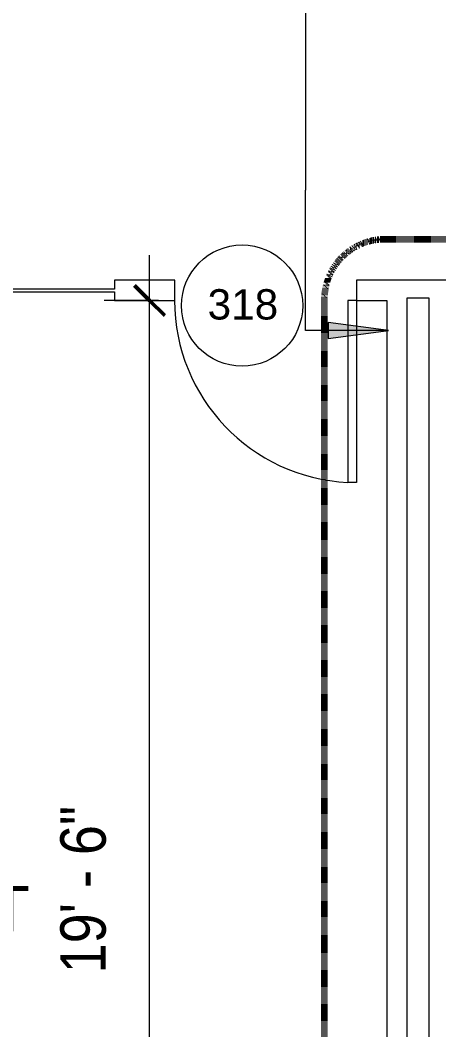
# Model space of a CAD drawing. Header units: inches. Extents: x 41 to 3077, y -701 to 1388.
# Drawn here: x 2168.7 to 2251.7, y -70.2 to 129.8 of the extents above; entities that cross this region are included whole.
import ezdxf

# ---------------------------------------------------------------- set-up
doc = ezdxf.new("R2010")
doc.units = ezdxf.units.IN
doc.header["$MEASUREMENT"] = 0
doc.linetypes.add('Dash 3_32_', pattern=[0.1875, 0.09375, -0.09375])
for name, color, linetype, lineweight in [('A-ANNO-DIMS', 211, 'Continuous', 9), ('A-ANNO-DIMS-96', 211, 'Continuous', 9), ('A-ANNO-NOTE', 131, 'Continuous', 9), ('A-ANNO-SYMB', 150, 'Continuous', 9), ('A-AREA-IDEN', 2, 'Continuous', 20), ('A-DOOR', 31, 'Continuous', 9), ('A-DOOR-IDEN', 31, 'Continuous', 20), ('A-WALL', 113, 'Continuous', 9), ('I-WALL', 2, 'Continuous', 9)]:
    doc.layers.add(name, color=color, linetype=linetype, lineweight=lineweight)
doc.styles.add('Arial', font='arial.ttf', dxfattribs={"height": 9})
doc.styles.add('Arial_4', font='arial.ttf', dxfattribs={"height": 6})
doc.styles.add('Arial_5', font='arial.ttf', dxfattribs={"width": 0.85, "height": 9})
doc.dimstyles.new('Linear_-_3_32__Arial__85_-_1_2__Tolerance', dxfattribs={"dimscale": 12, "dimtxt": 9.182335, "dimasz": 0.5, "dimexe": 0.75, "dimexo": 0.5, "dimgap": 0.5, "dimtad": 1, "dimdec": 1, "dimrnd": 0.5, "dimzin": 3, "dimdsep": 46, "dimlunit": 4, "dimtxsty": 'Arial_5', "dimblk1": 'OBLIQUE', "dimblk2": 'OBLIQUE', "dimsah": 1, "dimcen": 0.09, "dimdle": 0.75, "dimazin": 0, "dimtfac": 1, "dimtdec": 4, "dimtix": 1, "dimtmove": 0, "dimatfit": 3, "dimfxl": 1, "dimtvp": 1, "dimfrac": 2, "dimtolj": 1, "dimtzin": 0, "dimarcsym": 2})

# ---------------------------------------------------------------- blocks, each defined once
blk = doc.blocks.new('Single-Flush - 36_ x 96_-1525938-3rd Floor New Construction - Partition Plan')
at = {"layer": 'A-DOOR', "color": 250, "lineweight": 20}
for p, q in [((16.25, -2), (16.25, -38.02)), ((18, -2), (16.25, -2)), ((18, -2), (18, -38.02)), ((18, -38.02), (16.25, -38.02))]:
    blk.add_line(p, q, dxfattribs=at)
at = {"layer": 'A-DOOR'}
blk.add_arc((18, -2), 36.07, 180, 267.2188, dxfattribs=at)
blk = doc.blocks.new('FORM Door Tag - Default-60822-3rd Floor New Construction - Partition Plan')
at = {"layer": 'A-DOOR-IDEN'}
blk.add_circle((-0.002, 0), 0.125, dxfattribs=at)
blk = doc.blocks.new('DIMBLOCK8-3rd Floor New Construction - Partition Plan')
at = {"layer": 'A-ANNO-DIMS-96'}
for p, q in [((2194.36, -168.73), (2194.36, 83.29)), ((2196.11, 74.29), (2185.36, 74.29)), ((2194.36, 74.29), (2196.11, 74.29)), ((2196.11, -159.73), (2185.36, -159.73)), ((2194.36, -159.73), (2196.11, -159.73))]:
    blk.add_line(p, q, dxfattribs=at)
at = {"layer": 'A-ANNO-DIMS-96', "lineweight": 50}
for p, q in [((2194.36, 74.29), (2191.36, 77.29)), ((2194.36, 74.29), (2197.36, 71.29)), ((2194.36, -159.73), (2191.36, -156.73)), ((2194.36, -159.73), (2197.36, -162.73))]:
    blk.add_line(p, q, dxfattribs=at)
at = {"layer": 'A-ANNO-DIMS-96', "color": 0, "insert": (2176.67, -58.97), "char_height": 9, "width": 38.9896, "attachment_point": 1, "rotation": 90, "line_spacing_factor": 0.941778, "style": 'Arial_5'}
blk.add_mtext('19\' - 6"', dxfattribs=at)
blk = doc.blocks.new('_Oblique')
at = {"color": 0, "linetype": 'ByBlock', "lineweight": -2}
blk.add_line((-0.5, -0.5), (0.5, 0.5), dxfattribs=at)

msp = doc.modelspace()

# ---------------------------------------------------------------- hatches: boundary and pattern name
at = {"layer": 'A-ANNO-NOTE', "lineweight": 20}
msp.add_hatch(color=256, dxfattribs=at).paths.add_polyline_path([(2241.72, 68.34), (2229.72, 69.92), (2229.72, 66.76)], flags=0)

# ---------------------------------------------------------------- linework, layer by layer
for p, q in [((2225.23, 138.49), (2225.23, 96.13)), ((2225.23, 68.34), (2225.23, 96.13)), ((2241.72, 68.34), (2225.23, 68.34)), ((2241.72, 68.34), (2229.72, 69.92)), ((2229.72, 69.92), (2229.72, 66.76)), ((2229.72, 66.76), (2241.72, 68.34))]:
    msp.add_line(p, q, dxfattribs=at)
at = {"layer": 'A-ANNO-SYMB', "linetype": 'Dash 3_32_', "lineweight": 90}
for p, q in [((2368.22, 86.39), (2240.96, 86.39)), ((2228.96, 74.39), (2228.96, -72))]:
    msp.add_line(p, q, dxfattribs=at)
msp.add_arc((2240.96, 74.39), 12, 90, 180, dxfattribs=at)
at = {"layer": 'A-WALL', "color": 250, "lineweight": 20}
for p, q in [((2199.39, 78.29), (2187.39, 78.29)), ((2187.39, 78.29), (2187.39, 76.54)), ((2199.39, 74.29), (2199.39, 78.29)), ((2245.39, 78.29), (2235.39, 78.29)), ((2235.39, 78.29), (2235.39, 74.29)), ((2187.39, 76.04), (2187.39, 74.29)), ((2187.39, 74.29), (2199.39, 74.29)), ((2235.39, 74.29), (2241.39, 74.29)), ((2241.39, 74.29), (2241.39, -159.73)), ((2245.39, -159.73), (2245.39, 74.79)), ((2249.67, 74.79), (2249.67, -159.73))]:
    msp.add_line(p, q, dxfattribs=at)
at = {"layer": 'I-WALL', "color": 250, "lineweight": 20}
for p, q in [((2312.35, 78.29), (2245.39, 78.29)), ((2187.39, 76.54), (2049.86, 76.54)), ((2049.86, 76.04), (2187.39, 76.04)), ((2245.39, 74.79), (2249.67, 74.79))]:
    msp.add_line(p, q, dxfattribs=at)

# ---------------------------------------------------------------- block references
at = {"layer": 'A-DOOR', "lineweight": 13}
msp.add_blockref('Single-Flush - 36_ x 96_-1525938-3rd Floor New Construction - Partition Plan', (2217.39, 76.29), dxfattribs=at)
at = {"layer": 'A-DOOR-IDEN', "xscale": 95.99999999999994, "yscale": 95.99999999999994, "zscale": 95.99999999999994}
msp.add_blockref('FORM Door Tag - Default-60822-3rd Floor New Construction - Partition Plan', (2212.89, 73.29), dxfattribs=at)

# ---------------------------------------------------------------- texts
at = {"layer": 'A-AREA-IDEN', "lineweight": 9, "insert": (2141.27, -41.67), "char_height": 9, "width": 69.9684, "attachment_point": 2, "line_spacing_factor": 0.941778, "style": 'Arial'}
msp.add_mtext('PROJECT', dxfattribs=at)
at = {"layer": 'A-DOOR-IDEN', "lineweight": 9, "insert": (2212.85, 76.53), "char_height": 6, "width": 16.7484, "attachment_point": 2, "line_spacing_factor": 0.941778, "style": 'Arial_4'}
msp.add_mtext('318', dxfattribs=at)

# ---------------------------------------------------------------- dimensions: what is measured, and where the dimension line sits
at = {"layer": 'A-ANNO-DIMS'}
dim = msp.add_linear_dim(base=(2194.36, 74.29), p1=(2190.11, -159.73), p2=(2190.11, 74.29), angle=90, dimstyle='Linear_-_3_32__Arial__85_-_1_2__Tolerance', override={"dimpost": '<>', "dimfxl": 234.028375}, dxfattribs=at)
dim.commit()
dim.dimension.update_dxf_attribs({"geometry": 'DIMBLOCK8-3rd Floor New Construction - Partition Plan', "text_midpoint": (2183.76, -42.72)})

doc.saveas('drawing.dxf')
